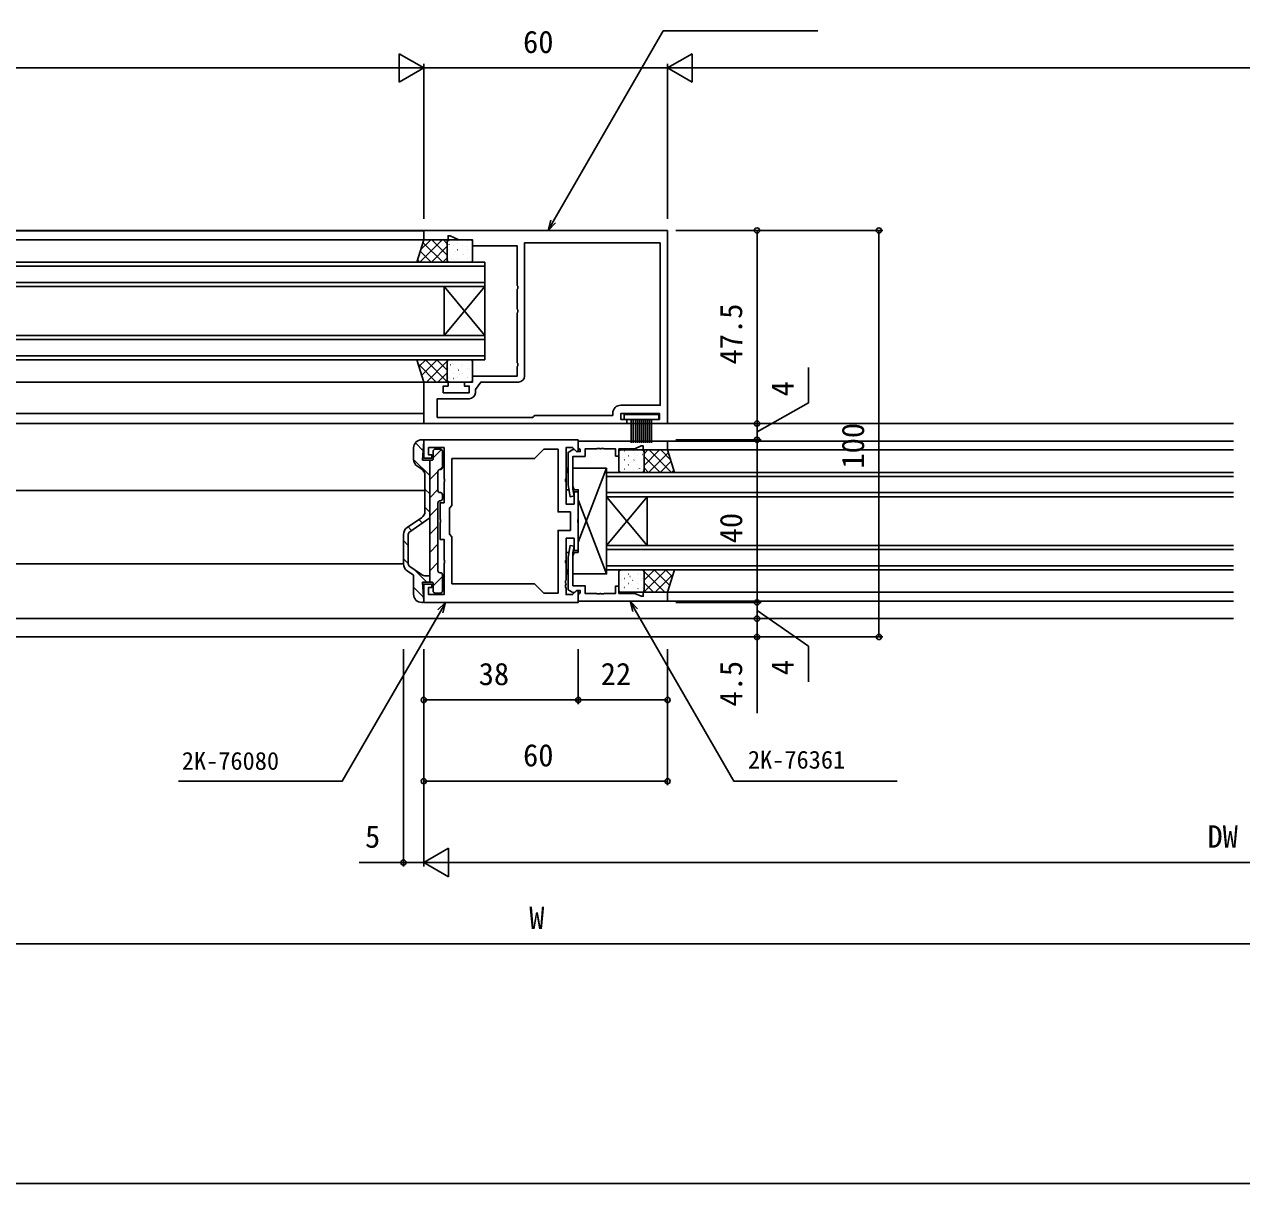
# Model space of a CAD drawing. Units: millimetres, scale not verified. Extents: x -437 to 438, y -681 to 679.
# Drawn here: x -127.5 to 172.1, y -681.2 to -396 of the extents above; entities that cross this region are included whole.
import ezdxf
from ezdxf.enums import TextEntityAlignment as Align

# ---------------------------------------------------------------- set-up
doc = ezdxf.new("R2010")
doc.units = ezdxf.units.MM
doc.header["$LTSCALE"] = 4
for name, color, linetype in [('0-2_YKK_11', 7, 'Continuous'), ('0-3_YKK_12', 2, 'Continuous'), ('0-4_YKK_13', 4, 'Continuous'), ('0-6_YKK_D', 6, 'Continuous'), ('0-7_YKK_ZWAK', 7, 'Continuous')]:
    doc.layers.add(name, color=color, linetype=linetype)
doc.styles.add('ＭＳ ゴシック', font='')
doc.styles.get('ＭＳ ゴシック').set_extended_font_data('MS Gothic')

msp = doc.modelspace()

# ---------------------------------------------------------------- linework, layer by layer
at = {"layer": '0-2_YKK_11'}
for points in [[(30.8, -446.7), (-29.2, -446.7), (-29.2, -449), (-23.2, -449), (-23.2, -448), (-22.7, -448), (-20.555, -449), (-17.2, -449), (-17.2, -450.5), (-6.2, -450.5), (-6.2, -460.242), (-6.08, -460.425), (-6.08, -460.975), (-6.2, -461.158), (-6.2, -466.042), (-6.08, -466.225), (-6.08, -466.775), (-6.2, -466.958), (-6.2, -479.242), (-6.08, -479.425), (-6.08, -479.975), (-6.2, -480.158), (-6.2, -482.5), (-17.2, -482.5), (-17.2, -484), (-19.2, -484), (-19.2, -485), (-18, -485), (-18, -486.6), (-24.4, -486.6), (-24.4, -485), (-23.2, -485), (-23.2, -484), (-29.2, -484), (-29.2, -494.2), (20.8, -494.2), (20.8, -493.2), (19.3, -493.2), (19.3, -491.7), (28.8, -491.7)], [(28.8, -491.7), (28.8, -493.2), (26.8, -493.2), (26.8, -494.2), (30.8, -494.2), (30.8, -446.7)], [(-4.4, -482.5), (-4.4, -449.7), (29, -449.7)], [(29, -449.7), (29, -489.7), (19.3, -489.7)], [(-16.5, -486.6), (-16.5, -485.857), (-15.2, -484), (-5.9, -484)], [(17.3, -491.7), (17.3, -492.2), (-1.9, -492.2), (-2.2, -492.5), (-2.4, -492.7), (-25.9, -492.7), (-25.9, -488.1), (-18, -488.1)], [(8.8, -498.2), (-29.2, -498.2), (-29.2, -502.7), (-27.2, -502.7), (-27.2, -501.9), (-28, -501.9), (-28, -500.13), (-24.2, -500.13), (-24.2, -507.742), (-24.08, -507.925), (-24.08, -508.475), (-24.2, -508.658), (-24.2, -513.7), (-25.2, -513.7), (-25.2, -517.742), (-25.08, -517.925), (-25.08, -518.475), (-25.2, -518.658), (-25.2, -522.7), (-24.2, -522.7), (-24.2, -527.742), (-24.08, -527.925), (-24.08, -528.475), (-24.2, -528.658), (-24.2, -536.27), (-28, -536.27), (-28, -534.5), (-27.2, -534.5), (-27.2, -533.7), (-29.2, -533.7), (-29.2, -538.2), (8.8, -538.2), (8.8, -535.4), (8.43, -535.246), (7.406, -536.27), (5.8, -536.27), (5.8, -534.658), (5.68, -534.475), (5.68, -533.925), (5.8, -533.742)], [(5.8, -533.742), (5.8, -533.658), (5.68, -533.475), (5.68, -532.925), (5.8, -532.742), (5.8, -528.658), (5.68, -528.475), (5.68, -527.925), (5.8, -527.742), (5.8, -522.4), (7.8, -522.4), (7.8, -525.4), (8.8, -525.4), (8.8, -518.658), (8.68, -518.475), (8.68, -517.925), (8.8, -517.742), (8.8, -511), (7.8, -511), (7.8, -514), (5.8, -514), (5.8, -508.658), (5.68, -508.475), (5.68, -507.925), (5.8, -507.742), (5.8, -500.13), (7.406, -500.13), (8.43, -501.154), (8.8, -501.001), (8.8, -498.2)]]:
    msp.add_lwpolyline(points, dxfattribs=at)
for points in [[(30.8, -498.5), (8.8, -498.5), (8.8, -500.13), (9.1, -500.43), (9.3, -500.63), (9.3, -501.1), (8.35, -501.1), (7.85, -500.6), (7.512, -500.6), (6.3, -501.3), (6.3, -509.308), (6.808, -512.187), (7.792, -512.013), (7.5, -510.355), (7.5, -502.3), (10.5, -502.3), (10.5, -500.43), (13.292, -500.43), (13.475, -500.31), (14.025, -500.31), (14.208, -500.43), (14.292, -500.43), (14.475, -500.31), (15.025, -500.31), (15.208, -500.43), (18, -500.43), (18, -502.2), (18.8, -502.2), (18.8, -500.43), (22.735, -500.43), (24.3, -499.7), (24.8, -499.7), (24.8, -500.7), (30.8, -500.7)], [(-1.93, -533.6), (-22.27, -533.6), (-22.27, -522.03), (-22.9, -521.4), (-22.9, -515), (-22.27, -514.37), (-22.27, -502.8), (-1.93, -502.8), (0.37, -500.5), (3.87, -500.5), (3.87, -515.93), (6.87, -515.93), (6.87, -520.47), (3.87, -520.47), (3.87, -535.9), (0.37, -535.9)], [(30.8, -537.9), (8.8, -537.9), (8.8, -536.27), (9.1, -535.97), (9.3, -535.77), (9.3, -535.3), (8.35, -535.3), (7.85, -535.8), (7.512, -535.8), (6.3, -535.1), (6.3, -527.092), (6.808, -524.213), (7.792, -524.387), (7.5, -526.045), (7.5, -534.1), (10.5, -534.1), (10.5, -535.97), (13.292, -535.97), (13.475, -536.09), (14.025, -536.09), (14.208, -535.97), (14.292, -535.97), (14.475, -536.09), (15.025, -536.09), (15.208, -535.97), (18, -535.97), (18, -534.2), (18.8, -534.2), (18.8, -535.97), (22.735, -535.97), (24.3, -536.7), (24.8, -536.7), (24.8, -535.7), (30.8, -535.7)]]:
    msp.add_lwpolyline(points, close=True, dxfattribs=at)
for centre, radius, start, end in [((-5.9, -482.5), 1.5, 270.00001, 359.99999), ((-18, -486.6), 1.5, 270.00001, 359.99999), ((19.3, -491.7), 2, 90.00001, 179.99999)]:
    msp.add_arc(centre, radius, start, end, dxfattribs=at)
at = {"layer": '0-3_YKK_12'}
for p, q in [((-185.95, -446.7), (-29.2, -446.7)), ((-185.95, -446.8), (-29.2, -446.8)), ((-185.95, -449), (-29.2, -449)), ((-185.95, -454.5), (-14.2, -454.5)), ((-14.2, -455.5), (-185.95, -455.5)), ((-185.95, -459.5), (-14.2, -459.5)), ((-24.2, -460.5), (-24.2, -472.5)), ((-14.2, -460.5), (-24.2, -472.5)), ((-14.2, -472.5), (-24.2, -460.5)), ((-14.2, -460.5), (-14.2, -472.5)), ((-185.95, -472.5), (-14.2, -472.5)), ((-14.2, -473.5), (-185.95, -473.5)), ((-185.95, -477.5), (-14.2, -477.5)), ((-185.95, -484), (-29.2, -484)), ((-29.2, -491.7), (-185.95, -491.7)), ((170.05, -494.2), (-185.95, -494.2)), ((8.8, -498.5), (170.05, -498.5)), ((30.8, -500.7), (170.05, -500.7)), ((15.8, -506.2), (170.05, -506.2)), ((15.8, -512.2), (15.8, -506.2)), ((170.05, -507.2), (15.8, -507.2)), ((-185.95, -510.7), (-28.9, -510.7)), ((15.8, -511.2), (170.05, -511.2)), ((15.8, -512.2), (15.8, -524.2)), ((15.8, -512.2), (25.8, -524.2)), ((15.8, -524.2), (25.8, -512.2)), ((170.05, -512.2), (15.8, -512.2)), ((25.8, -512.2), (25.8, -524.2)), ((15.8, -524.2), (170.05, -524.2)), ((15.8, -530.2), (15.8, -524.2)), ((170.05, -525.2), (15.8, -525.2)), ((-185.95, -528.7), (-34.2, -528.7)), ((15.8, -529.2), (170.05, -529.2)), ((170.05, -530.2), (15.8, -530.2)), ((30.8, -535.7), (170.05, -535.7)), ((8.8, -537.9), (170.05, -537.9)), ((8.8, -537.901), (54.808, -537.901)), ((-185.95, -542.2), (170.05, -542.2))]:
    msp.add_line(p, q, dxfattribs=at)
for points in [[(-14.2, -454.5), (-14.2, -460.5), (-185.95, -460.5)], [(-14.2, -472.5), (-14.2, -478.5), (-185.95, -478.5)]]:
    msp.add_lwpolyline(points, dxfattribs=at)
at = {"layer": '0-4_YKK_13'}
for p, q in [((-24.665, -449), (-30.165, -454.5)), ((-27.494, -449), (-29.986, -451.492)), ((-27.199, -449), (-23.415, -452.784)), ((-24.371, -449), (-23.415, -449.956)), ((-23.12, -449.215), (-23.082, -449.215)), ((-22.996, -449.181), (-22.988, -449.183)), ((-22.915, -449), (-17.7, -449)), ((-20.84, -449.215), (-20.802, -449.215)), ((-18.56, -449.215), (-18.522, -449.215)), ((-30.076, -451.78), (-27.356, -454.5)), ((-29.398, -449.629), (-24.528, -454.5)), ((-23.415, -450.579), (-27.337, -454.5)), ((-23.415, -454), (-23.415, -449.5)), ((-23.12, -451.458), (-23.082, -451.458)), ((-22.985, -450.098), (-22.922, -450.14)), ((-21.909, -450.426), (-21.871, -450.426)), ((-21.387, -451.881), (-21.38, -451.884)), ((-20.968, -451.433), (-20.905, -451.475)), ((-20.938, -449.909), (-20.931, -449.912)), ((-20.84, -451.458), (-20.802, -451.458)), ((-19.629, -450.426), (-19.591, -450.426)), ((-18.598, -450.738), (-18.591, -450.741)), ((-18.56, -451.458), (-18.522, -451.458)), ((-17.366, -450.879), (-17.303, -450.92)), ((-17.349, -450.426), (-17.311, -450.426)), ((-17.2, -449.5), (-17.2, -454)), ((-30.754, -453.931), (-30.184, -454.5)), ((-23.415, -453.407), (-24.508, -454.5)), ((-23.12, -453.7), (-23.082, -453.7)), ((-17.7, -454.5), (-22.915, -454.5)), ((-22.322, -453.476), (-22.259, -453.517)), ((-21.909, -452.669), (-21.871, -452.669)), ((-21.872, -453.84), (-21.865, -453.843)), ((-20.84, -453.7), (-20.802, -453.7)), ((-19.629, -452.669), (-19.591, -452.669)), ((-19.33, -452.61), (-19.323, -452.612)), ((-18.56, -453.7), (-18.522, -453.7)), ((-17.349, -452.669), (-17.311, -452.669)), ((-28.709, -478.5), (-30.401, -480.192)), ((-25.881, -478.5), (-29.723, -482.342)), ((-28.812, -478.5), (-23.415, -483.897)), ((-23.415, -478.863), (-28.552, -484)), ((-25.983, -478.5), (-23.415, -481.068)), ((-23.415, -479), (-23.415, -483.5)), ((-17.7, -478.5), (-22.915, -478.5)), ((-17.2, -483.5), (-17.2, -479)), ((-30.608, -479.532), (-26.14, -484)), ((-23.415, -481.691), (-25.724, -484)), ((-23.12, -480.61), (-23.082, -480.61)), ((-22.776, -481.219), (-22.769, -481.222)), ((-22.634, -479.714), (-22.571, -479.756)), ((-22.044, -479.348), (-22.037, -479.35)), ((-21.909, -479.579), (-21.871, -479.579)), ((-21.909, -481.821), (-21.871, -481.821)), ((-20.84, -480.61), (-20.802, -480.61)), ((-20.617, -481.049), (-20.554, -481.091)), ((-20.436, -482.048), (-20.429, -482.05)), ((-19.952, -480.089), (-19.945, -480.091)), ((-19.629, -479.579), (-19.591, -479.579)), ((-19.629, -481.821), (-19.591, -481.821)), ((-18.56, -480.61), (-18.522, -480.61)), ((-17.894, -480.817), (-17.887, -480.82)), ((-17.349, -479.579), (-17.311, -479.579)), ((-17.349, -481.821), (-17.311, -481.821)), ((-29.306, -483.662), (-28.969, -484)), ((-23.226, -483.191), (-23.218, -483.193)), ((-23.12, -482.853), (-23.082, -482.853)), ((-22.915, -484), (-17.7, -484)), ((-21.971, -483.092), (-21.908, -483.133)), ((-21.168, -483.919), (-21.161, -483.922)), ((-20.84, -482.853), (-20.802, -482.853)), ((-18.56, -482.853), (-18.522, -482.853)), ((-18.344, -482.789), (-18.337, -482.791)), ((21.866, -493.171), (21.866, -498.971)), ((22.366, -493.171), (22.366, -498.971)), ((22.866, -493.171), (22.866, -498.971)), ((23.366, -493.171), (23.366, -498.971)), ((23.866, -493.171), (23.866, -498.971)), ((24.366, -493.171), (24.366, -498.971)), ((24.866, -493.171), (24.866, -498.971)), ((25.366, -493.171), (25.366, -498.971)), ((25.866, -493.171), (25.866, -498.971)), ((26.366, -493.171), (26.366, -498.971)), ((26.866, -493.171), (26.866, -498.971)), ((-31.7, -500.201), (-31.7, -503.043)), ((-29.351, -500.869), (-31.265, -498.955)), ((-29.5, -498.201), (-29.7, -498.201)), ((-27.7, -507.01), (-31.7, -503.01)), ((-27.7, -533.2), (-27.7, -503.2)), ((-27.442, -503.2), (-27.7, -503.458)), ((-24.825, -500.583), (-26.9, -502.659)), ((-26.9, -502.9), (-26.9, -501)), ((-26.4, -500.5), (-25.1, -500.5)), ((-24.6, -505), (-24.6, -501)), ((18.8, -501.2), (18.8, -505.7)), ((18.966, -502.579), (18.903, -502.62)), ((18.949, -502.126), (18.911, -502.126)), ((24.515, -500.7), (19.3, -500.7)), ((20.16, -500.915), (20.122, -500.915)), ((20.16, -503.158), (20.122, -503.158)), ((20.198, -502.438), (20.191, -502.441)), ((21.229, -502.126), (21.191, -502.126)), ((22.44, -500.915), (22.402, -500.915)), ((22.44, -503.158), (22.402, -503.158)), ((22.568, -503.133), (22.505, -503.175)), ((22.538, -501.609), (22.531, -501.612)), ((23.509, -502.126), (23.471, -502.126)), ((24.585, -501.798), (24.522, -501.84)), ((24.596, -500.881), (24.588, -500.883)), ((24.72, -500.915), (24.682, -500.915)), ((24.72, -503.158), (24.682, -503.158)), ((28.799, -500.7), (25.015, -504.484)), ((25.971, -500.7), (25.015, -501.656)), ((25.015, -505.7), (25.015, -501.2)), ((25.015, -502.279), (28.937, -506.2)), ((30.998, -501.329), (26.128, -506.2)), ((26.265, -500.7), (31.765, -506.2)), ((29.094, -500.7), (31.586, -503.192)), ((-30.692, -504.779), (-29.908, -505.228)), ((-25.697, -505.946), (-27.7, -507.949)), ((-25.7, -506), (-25.7, -510.7)), ((-24.6, -504.849), (-25.255, -505.503)), ((-25.2, -505.5), (-25.1, -505.5)), ((6.3, -506.5), (5.8, -505.2)), ((7.5, -505.2), (15.8, -505.2)), ((15.8, -505.2), (8.8, -523.4)), ((18.949, -504.369), (18.911, -504.369)), ((19.3, -506.2), (24.515, -506.2)), ((20.16, -505.4), (20.122, -505.4)), ((20.93, -504.31), (20.923, -504.312)), ((21.229, -504.369), (21.191, -504.369)), ((22.44, -505.4), (22.402, -505.4)), ((22.987, -503.581), (22.98, -503.584)), ((23.472, -505.54), (23.465, -505.543)), ((23.509, -504.369), (23.471, -504.369)), ((23.922, -505.176), (23.859, -505.217)), ((24.72, -505.4), (24.682, -505.4)), ((25.015, -505.107), (26.108, -506.2)), ((31.676, -503.48), (28.956, -506.2)), ((32.354, -505.631), (31.784, -506.2)), ((-28.9, -515.744), (-28.9, -506.964)), ((-27.7, -511.5), (-28.9, -510.3)), ((-25.7, -510.439), (-27.7, -512.439)), ((-25.2, -511.2), (-25.1, -511.2)), ((-24.6, -512.7), (-24.6, -511.7)), ((5.8, -510.5), (6.51, -510.5)), ((7.838, -510.5), (7.5, -509.62)), ((-27.7, -515.991), (-28.9, -514.791)), ((-25.7, -514.929), (-27.7, -516.929)), ((-25.7, -530.4), (-25.7, -513.7)), ((-25.1, -513.2), (-25.2, -513.2)), ((15.8, -531.2), (8.8, -513)), ((-33.323, -519.808), (-29.776, -517.399)), ((-32.649, -520.797), (-27.7, -517.432)), ((-29.515, -518.666), (-30.375, -517.806)), ((-32.188, -520.483), (-33.049, -519.622)), ((-25.7, -519.419), (-27.7, -521.419)), ((-34.2, -521.463), (-34.2, -528.744)), ((-33, -524.161), (-34.2, -522.961)), ((-33, -521.459), (-33, -528.742)), ((-25.7, -523.909), (-27.7, -525.909)), ((5.8, -525.9), (6.51, -525.9)), ((7.838, -525.9), (7.5, -526.78)), ((7.526, -525.9), (8.8, -525.9)), ((-33, -528.651), (-34.2, -527.451)), ((-32.65, -529.403), (-29.781, -531.354)), ((-25.7, -528.399), (-27.7, -530.399)), ((6.3, -529.9), (5.8, -531.2)), ((-33.323, -530.399), (-31.7, -531.5)), ((-31.7, -536.2), (-31.7, -531.5)), ((-28.451, -533.2), (-31.393, -530.258)), ((-28.656, -531.7), (-27.7, -531.7)), ((-24.6, -531.789), (-26.9, -534.089)), ((-25.2, -530.9), (-25.1, -530.9)), ((-24.6, -531.4), (-24.6, -535.401)), ((18.8, -535.2), (18.8, -530.7)), ((18.949, -531.279), (18.911, -531.279)), ((19.3, -530.2), (24.515, -530.2)), ((19.494, -532.517), (19.487, -532.52)), ((20.16, -532.31), (20.122, -532.31)), ((21.229, -531.279), (21.191, -531.279)), ((21.552, -531.789), (21.545, -531.791)), ((22.217, -532.749), (22.154, -532.791)), ((22.44, -532.31), (22.402, -532.31)), ((23.509, -531.279), (23.471, -531.279)), ((23.644, -531.048), (23.637, -531.05)), ((24.234, -531.414), (24.171, -531.456)), ((24.376, -532.919), (24.369, -532.922)), ((24.72, -532.31), (24.682, -532.31)), ((30.412, -530.2), (25.015, -535.597)), ((27.583, -530.2), (25.015, -532.768)), ((25.015, -530.563), (30.152, -535.7)), ((25.015, -530.7), (25.015, -535.2)), ((27.481, -530.2), (31.323, -534.042)), ((32.208, -531.232), (27.74, -535.7)), ((30.309, -530.2), (32.001, -531.892)), ((-29.265, -536.876), (-31.7, -534.441)), ((-27.2, -533.2), (-29.5, -533.2)), ((-29.5, -533.2), (-29.201, -537.881)), ((-26.9, -533.5), (-26.9, -535.4)), ((-26.4, -535.901), (-25.1, -535.901)), ((18.949, -533.521), (18.911, -533.521)), ((24.515, -535.7), (19.3, -535.7)), ((19.944, -534.489), (19.937, -534.491)), ((20.16, -534.553), (20.122, -534.553)), ((21.229, -533.521), (21.191, -533.521)), ((22.036, -533.748), (22.029, -533.75)), ((22.44, -534.553), (22.402, -534.553)), ((22.768, -535.619), (22.761, -535.622)), ((23.509, -533.521), (23.471, -533.521)), ((23.571, -534.792), (23.508, -534.833)), ((24.72, -534.553), (24.682, -534.553)), ((24.826, -534.891), (24.818, -534.893)), ((25.015, -533.391), (27.324, -535.7)), ((30.906, -535.362), (30.569, -535.7)), ((-29.5, -538.2), (-29.7, -538.2))]:
    msp.add_line(p, q, dxfattribs=at)
for points in [[(-29.2, -449), (-23.415, -449), (-23.415, -454.5), (-30.934, -454.5)], [(-29.2, -484), (-23.415, -484), (-23.415, -478.5), (-30.934, -478.5)], [(28.616, -491.971), (20.116, -491.971), (20.116, -493.171), (28.616, -493.171)], [(30.8, -500.7), (25.015, -500.7), (25.015, -506.2), (32.534, -506.2)], [(30.8, -535.7), (25.015, -535.7), (25.015, -530.2), (32.534, -530.2)]]:
    msp.add_lwpolyline(points, close=True, dxfattribs=at)
for points in [[(-27.2, -503.2), (-29.5, -503.2), (-29.201, -498.52)], [(5.8, -510.5), (5.8, -505.2), (6.3, -505.2)], [(15.8, -505.2), (15.8, -531.2), (7.5, -531.2)], [(7.526, -510.5), (8.8, -510.5), (8.8, -525.9)], [(6.3, -531.2), (5.8, -531.2), (5.8, -525.9)]]:
    msp.add_lwpolyline(points, dxfattribs=at)
for centre, radius, start, end in [((-22.915, -449.5), 0.5, 90, 180), ((-17.7, -449.5), 0.5, 0, 90), ((-22.915, -454), 0.5, 180, 270), ((-17.7, -454), 0.5, 270, 0), ((-22.915, -479), 0.5, 90, 180), ((-17.7, -479), 0.5, 0, 90), ((-22.915, -483.5), 0.5, 180, 270), ((-17.7, -483.5), 0.5, 270, 0), ((-29.7, -500.201), 2, 90, 180), ((-29.5, -498.501), 0.3, 356.34024, 90), ((-29.7, -503.043), 2, 180, 240.25462), ((-27.2, -502.9), 0.3, 270, 0.00359), ((-26.4, -501), 0.5, 90.00359, 180.00359), ((-25.1, -501), 0.5, 0.00359, 90.00359), ((19.3, -501.2), 0.5, 90, 180), ((24.515, -501.2), 0.5, 0, 90), ((-30.9, -506.964), 2, 360, 60.25462), ((-25.2, -506), 0.5, 90.00003, 180), ((-25.1, -505), 0.5, 270, 0.00359), ((19.3, -505.7), 0.5, 180, 270), ((24.515, -505.7), 0.5, 270, 0), ((-25.2, -510.7), 0.5, 180, 270.00359), ((-25.1, -511.7), 0.5, 0.00359, 90.00359), ((-25.2, -513.7), 0.5, 90.02863, 180), ((-25.1, -512.7), 0.5, 270.00359, 0.00359), ((-30.9, -515.744), 2, 304.18899, 360), ((-32.2, -521.463), 2, 124.18899, 179.99711), ((-32.2, -521.459), 0.8, 124.21613, 179.99711), ((-32.2, -528.744), 2, 179.99711, 235.83194), ((-32.2, -528.742), 0.8, 179.99711, 235.78387), ((-28.656, -529.7), 2, 235.78387, 270), ((-25.2, -530.4), 0.5, 180, 270), ((-25.1, -531.4), 0.5, 359.99641, 90), ((19.3, -530.7), 0.5, 90, 180), ((24.515, -530.7), 0.5, 0, 90), ((-27.2, -533.5), 0.3, 359.99641, 90), ((-26.4, -535.401), 0.5, 179.99641, 269.99641), ((-25.1, -535.401), 0.5, 269.99641, 359.99641), ((19.3, -535.2), 0.5, 180, 270), ((24.515, -535.2), 0.5, 270, 0), ((-29.7, -536.2), 2, 180, 270), ((-29.5, -537.9), 0.3, 270, 3.65976)]:
    msp.add_arc(centre, radius, start, end, dxfattribs=at)
at = {"layer": '0-6_YKK_D'}
for p, q in [((-29.207, -406.7), (-35.269, -403.2)), ((-35.269, -403.2), (-35.269, -410.2)), ((30.8, -406.7), (36.862, -403.2)), ((36.862, -410.2), (36.862, -403.2)), ((-368.7, -406.7), (-36.207, -406.7)), ((-29.207, -406.7), (-41.331, -406.7)), ((-29.207, -406.7), (-35.269, -410.2)), ((-29.207, -443.8), (-29.207, -405.7)), ((-29.2, -443.8), (-29.2, -405.7)), ((-29.2, -406.7), (30.8, -406.7)), ((30.8, -443.8), (30.8, -405.7)), ((30.8, -443.8), (30.8, -405.7)), ((30.8, -406.7), (36.862, -410.2)), ((30.8, -406.7), (42.924, -406.7)), ((37.8, -406.7), (370.3, -406.7)), ((32.8, -446.7), (53.797, -446.7)), ((52.797, -446.7), (52.797, -494.2)), ((52.8, -446.7), (83.797, -446.7)), ((82.797, -446.7), (82.797, -546.7)), ((32.8, -494.2), (53.797, -494.2)), ((32.8, -494.2), (53.797, -494.2)), ((52.797, -494.2), (52.797, -498.201)), ((32.8, -498.2), (53.797, -498.2)), ((32.8, -498.201), (53.797, -498.201)), ((52.797, -498.2), (52.797, -538.2)), ((32.8, -538.2), (53.797, -538.2)), ((32.8, -538.2), (53.797, -538.2)), ((52.797, -542.2), (52.797, -538.2)), ((1.8, -542.2), (53.797, -542.2)), ((43.573, -542.2), (53.797, -542.2)), ((-387.1, -546.7), (83.797, -546.7)), ((43.573, -546.7), (53.797, -546.7)), ((-34.2, -549.7), (-34.2, -603.2)), ((-29.2, -549.7), (-29.2, -563.2)), ((-29.2, -549.7), (-29.2, -583.2)), ((-29.2, -549.7), (-29.2, -603.2)), ((-29.2, -549.7), (-29.2, -603.2)), ((8.8, -549.7), (8.8, -563.2)), ((8.8, -549.7), (8.8, -563.2)), ((30.8, -549.7), (30.8, -563.2)), ((30.8, -549.7), (30.8, -583.2)), ((-29.2, -562.2), (8.8, -562.2)), ((8.8, -562.2), (30.8, -562.2)), ((-29.2, -582.2), (30.8, -582.2)), ((-29.2, -602.2), (-23.138, -598.7)), ((-23.138, -605.7), (-23.138, -598.7)), ((-29.2, -602.2), (-23.138, -605.7)), ((-29.2, -602.2), (-17.076, -602.2)), ((-22.2, -602.2), (365.3, -602.2)), ((-368.7, -622.2), (370.3, -622.2))]:
    msp.add_line(p, q, dxfattribs=at)
for points in [[(1.373, -446.702), (2.648, -444.493), (29.717, -397.609), (67.802, -397.609)], [(3.24, -444.835), (1.373, -446.702), (2.057, -444.152)], [(52.797, -496.2), (65.456, -489.135), (65.456, -480.405)], [(-23.836, -538.2), (-25.111, -540.409), (-49.24, -582.2), (-89.579, -582.2)], [(-25.703, -540.067), (-23.836, -538.2), (-24.52, -540.75)], [(22.232, -540.465), (21.548, -537.915), (23.415, -539.782)], [(21.548, -537.915), (22.823, -540.124), (47.116, -582.2), (87.291, -582.2)], [(52.797, -540.2), (65.456, -548.995), (65.456, -557.725)], [(52.797, -542.2), (52.797, -546.7), (52.797, -565.438)], [(-29.2, -602.2), (-34.2, -602.2), (-45.096, -602.2)]]:
    msp.add_lwpolyline(points, dxfattribs=at)
for centre in [(52.797, -446.7), (82.797, -446.7), (52.797, -494.2), (52.797, -494.2), (52.797, -498.2), (52.797, -498.201), (52.797, -538.2), (52.797, -538.2), (52.797, -542.2), (52.797, -542.2), (52.797, -546.7), (82.797, -546.7), (-29.2, -562.2), (8.8, -562.2), (8.8, -562.2), (30.8, -562.2), (-29.2, -582.2), (30.8, -582.2), (-34.2, -602.2)]:
    msp.add_circle(centre, 0.637, dxfattribs=at)
at = {"layer": '0-7_YKK_ZWAK'}
msp.add_lwpolyline([(-436.7, -681.2), (438.3, -681.2), (438.3, 643.8)], dxfattribs=at)

# ---------------------------------------------------------------- texts
at = {"layer": '0-6_YKK_D', "style": 'ＭＳ ゴシック'}
for s, height, p in [('60', 5.499, (-4.761, -404.7)), ('38', 5.499, (-15.676, -560.2)), ('22', 5.499, (14.346, -560.2)), ('2K-76080', 4.399, (-88.744, -580.7)), ('60', 5.499, (-4.761, -580.2)), ('2K-76361', 4.399, (50.558, -580.415)), ('DW', 5.499, (163.645, -600.2)), ('5', 5.499, (-43.65, -600.2)), ('W', 5.499, (-3.248, -620.2))]:
    msp.add_text(s, height=height, dxfattribs=at).set_placement(p, align=Align.BOTTOM_LEFT)
for s, p in [('47.5', (50.797, -479.655)), ('4', (63.456, -487.519)), ('100', (80.797, -505.266)), ('40', (50.797, -523.655)), ('4.5', (50.797, -563.821)), ('4', (63.456, -556.109))]:
    msp.add_text(s, height=5.499, rotation=90, dxfattribs=at).set_placement(p, align=Align.BOTTOM_LEFT)

doc.saveas('drawing.dxf')
